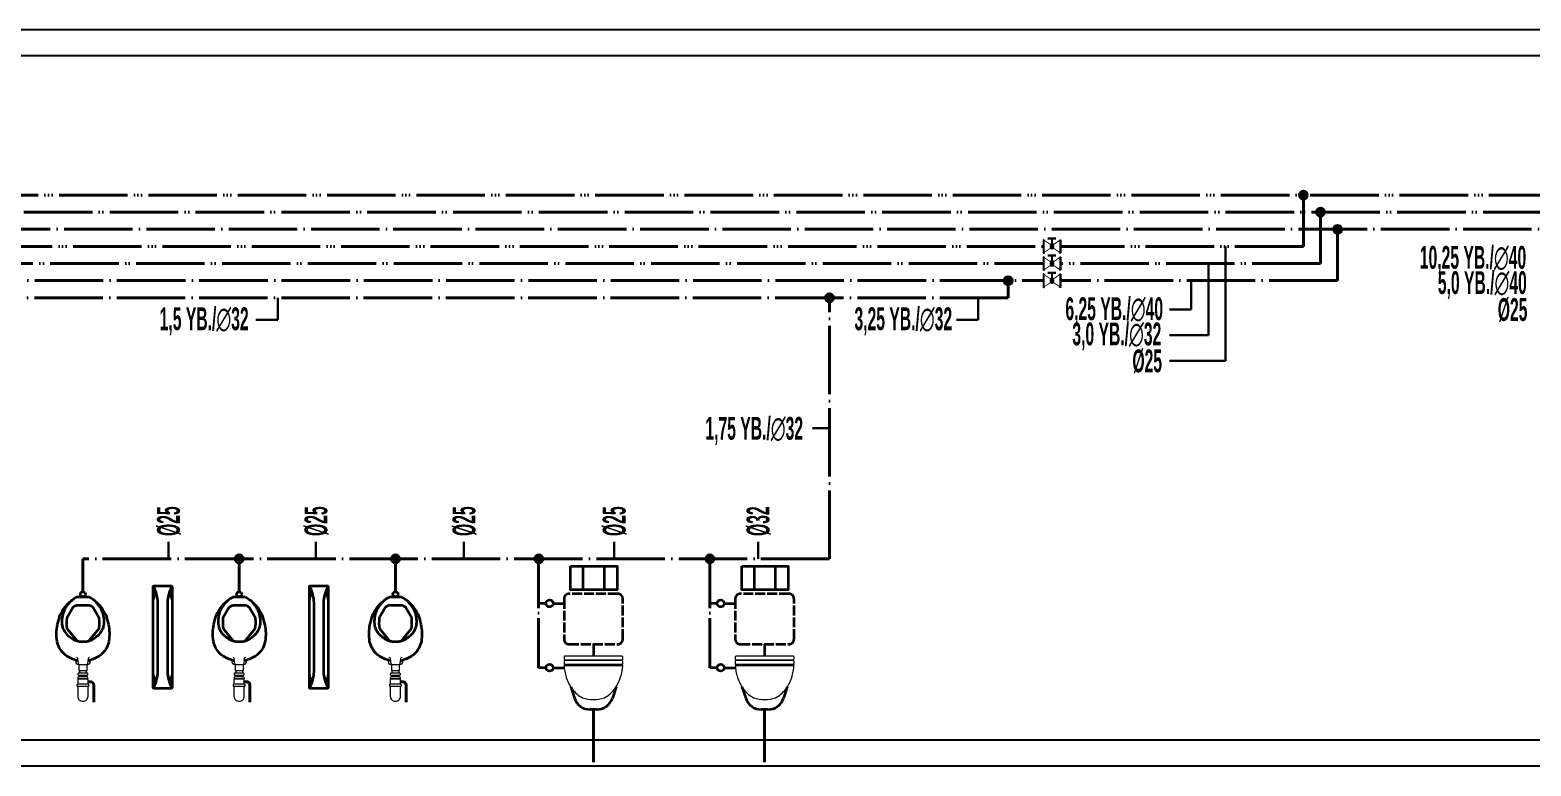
# Model space of a CAD drawing. Header units: centimetres. Extents: x 405464 to 563355, y 50011 to 66875.
# Drawn here: x 531113 to 532428, y 56644 to 57289 of the extents above; entities that cross this region are included whole.
import ezdxf
from ezdxf.enums import TextEntityAlignment as Align

# ---------------------------------------------------------------- set-up
doc = ezdxf.new("R2010")
doc.units = ezdxf.units.CM
for name, pattern in [('KESIK-3', [24, 20, -4]), ('SICAKSU1', [75, 60, -6, 0, -3, 0, -6]), ('SIRKUL-1', [78, 60, -6, 0, -3, 0, -3, 0, -6]), ('SOGUKSU1', [72, 60, -6, 0, -6])]:
    doc.linetypes.add(name, pattern=pattern)
for name, color, linetype, lineweight in [('0-KRCN-IST-KÜRESEL VANA', 4, 'Continuous', 25), ('0-KRCN-SHT-02CIHAZ', 132, 'Continuous', 25), ('0-KRCN-SHT-03CIHAZ', 120, 'Continuous', 30), ('0-KRCN-SHT-KÜRESEL VANA', 4, 'Continuous', 25), ('0-KRCN-SHT-PİSSU-BORU', 220, 'PISSU_LINE50', 40), ('0-KRCN-SHT-PİSUAR', 171, 'Continuous', 35), ('0-KRCN-SHT-PİSUARBÖLMESİ', 120, 'Continuous', 35), ('0-KRCN-SHT-SICAKSU', 50, 'SICAKSU1', 40), ('0-KRCN-SHT-SIRKULASYON', 145, 'SIRKUL-1', 40), ('0-KRCN-SHT-SOGUKSU', 141, 'SOGUKSU1', 40), ('0-KRCN-SHT-TUVALETKLOZET', 171, 'Continuous', 35), ('0-KRCN-SHT-YAZI-ÇAP-TEMSU', 81, 'Continuous', 30)]:
    doc.layers.add(name, color=color, linetype=linetype, lineweight=lineweight)
doc.styles.add('CAP', font='ARIALNB.TTF')
doc.styles.add('MUF', font='isocpeur.ttf')
doc.linetypes.add('PISSU_LINE50', pattern='A,50,-10,["C",MUF,S=10,R=0,X=1,Y=-5],0', length=60)

# ---------------------------------------------------------------- blocks, each defined once
blk = doc.blocks.new('DONUT')
at = {"layer": '0-KRCN-SHT-03CIHAZ'}
blk.add_hatch(color=256, dxfattribs=at).paths.add_polyline_path([(2.5, 0, 1), (-2.5, 0, 1)])
blk.add_circle((0, 0), 2.5, dxfattribs=at)
blk = doc.blocks.new('0-MEK-SHT-KÜRESELVANA')
at = {"layer": '0-KRCN-IST-KÜRESEL VANA'}
blk.add_hatch(color=256, dxfattribs=at).paths.add_polyline_path([(1.42, 0, 1), (-1.42, 0, 1)])
for p, q in [((-1.12, 0.88), (-4.24, 3.02)), ((-4.24, -3.05), (-4.24, 3.02)), ((-4.24, 3.02), (-4.24, -3.05)), ((-2.41, 4.6), (2.31, 4.6)), ((0, 4.6), (-2.41, 4.6)), ((0, 0), (0, 4.6)), ((2.31, 4.6), (0, 4.6)), ((1.14, 0.85), (4.3, 3.02)), ((4.3, -3.05), (4.3, 3.02)), ((4.3, 3.02), (4.3, -3.05)), ((-4.24, -3.05), (-1.12, -0.88)), ((4.3, -3.05), (1.14, -0.85))]:
    blk.add_line(p, q, dxfattribs=at)
for points in [[(-4.53, 3.75), (-4.97, 3.75), (-4.97, -3.75), (-4.53, -3.75)], [(4.58, 3.75), (5.03, 3.75), (5.03, -3.75), (4.58, -3.75)]]:
    blk.add_lwpolyline(points, close=True, dxfattribs=at)
blk.add_circle((0, 0), 1.42, dxfattribs=at)
blk.add_wipeout([(4.3, 3.02), (4.3, -3.05), (1.12, -0.88), (1.16, -0.82), (1.21, -0.74), (1.25, -0.68), (1.3, -0.58), (1.33, -0.5), (1.35, -0.44), (1.38, -0.34), (1.41, -0.21), (1.42, -0.11), (1.42, -0.03), (1.42, 0.06), (1.41, 0.17), (1.4, 0.25), (1.38, 0.33), (1.35, 0.43), (1.32, 0.54), (1.28, 0.61), (1.25, 0.68), (1.22, 0.73), (1.18, 0.79), (1.14, 0.85), (1.12, 0.88)]).dxf.layer = '0-KRCN-IST-KÜRESEL VANA'
blk.add_wipeout([(-4.24, 3.02), (-4.24, -3.05), (-1.12, -0.88), (-1.16, -0.82), (-1.21, -0.74), (-1.25, -0.68), (-1.3, -0.58), (-1.33, -0.5), (-1.35, -0.44), (-1.38, -0.34), (-1.41, -0.21), (-1.42, -0.11), (-1.42, -0.03), (-1.42, 0.06), (-1.41, 0.17), (-1.4, 0.25), (-1.38, 0.33), (-1.35, 0.43), (-1.32, 0.54), (-1.28, 0.61), (-1.25, 0.68), (-1.22, 0.73), (-1.18, 0.79), (-1.14, 0.85), (-1.12, 0.88)]).dxf.layer = '0-KRCN-IST-KÜRESEL VANA'
blk = doc.blocks.new('0-MEK-SHT-ZKLN-PİSUAR-1')
at = {"layer": '0-KRCN-SHT-PİSSU-BORU', "ltscale": 0.5}
for p, q in [((2.94, 34.21), (4.25, 34.21)), ((6.25, 32.21), (6.25, 22.21))]:
    blk.add_line(p, q, dxfattribs=at)
blk.add_arc((4.25, 32.21), 2, 0, 90, dxfattribs=at)
at = {"layer": '0-KRCN-SHT-PİSUAR', "color": 120, "linetype": 'Continuous', "lineweight": 20}
for p, q in [((-2.71, 44.3), (2.75, 44.3)), ((-2.06, 40.8), (-2.06, 39.21)), ((-2.06, 38.02), (-2.06, 37)), ((1.94, 40.8), (1.94, 39.21)), ((1.94, 38.02), (1.94, 37))]:
    blk.add_line(p, q, dxfattribs=at)
at = {"layer": '0-KRCN-SHT-PİSUAR', "linetype": 'Continuous'}
for points in [[(-2.97, 46.18, 0.268882), (-3.44, 46.58, -0.148908), (-12.39, 51.79), (-13.7, 53.8, -0.044554), (-15.1, 57.8, -0.093661), (-14.85, 67.8), (-13.8, 71.8, -0.058459), (-13, 73.8, -0.155521), (-3.73, 83.66, -0.133094), (-3.23, 83.8), (0, 83.8), (3.24, 83.8, -0.133094), (3.74, 83.66, -0.006353), (4.31, 83.32, -0.148889), (13, 73.8, -0.058459), (13.8, 71.8), (14.85, 67.8, -0.093661), (15.1, 57.8, -0.044554), (13.7, 53.8), (12.39, 51.79, -0.148908), (3.45, 46.58, 0.268882), (2.97, 46.18)], [(-6.5, 81.8, 0.042537), (-10, 77.8, 0.082547), (-11.79, 73.84, 0.003661), (-11.81, 73.77, 0.048482), (-12.4, 69.8, 0.066089), (-12, 66.21, 0.042626), (-11.73, 65.4, 0.081974), (-9.4, 61.8, 0.08561), (-4.05, 58.23, 0.104852), (-2.02, 57.8), (2.03, 57.8, 0.104852), (4.06, 58.23, 0.08561), (9.4, 61.8, 0.081974), (11.74, 65.4, 0.042626), (12.01, 66.21, 0.066089), (12.4, 69.8, 0.048482), (11.81, 73.77, 0.003661), (11.79, 73.84, 0.082547), (10, 77.8, 0.044527), (6.32, 81.97)], [(3.46, 58.12), (9.4, 65.3, 0.062413), (9.5, 71.3), (5.79, 77.83, 0.159561), (2.83, 78.8), (-2.83, 78.8, 0.159561), (-5.79, 77.83), (-9.5, 71.3, 0.062413), (-9.4, 65.3), (-3.45, 58.12)]]:
    blk.add_lwpolyline(points, format="xyb", dxfattribs=at)
at = {"layer": '0-KRCN-SHT-PİSUAR', "color": 120, "linetype": 'Continuous', "lineweight": 20}
for points in [[(-5.5, 47.2, -0.130683), (-4.5, 46.54, -0.191771), (-4.25, 45.84, 0.43138), (-2.71, 44.3, -0.422374), (-2.4, 44), (-2.4, 40.8), (2.4, 40.8), (2.4, 44, -0.422374), (2.71, 44.3, 0.422374), (4.25, 45.8), (4.25, 45.92, -0.171457), (4.51, 46.54, -0.130683), (5.5, 47.2)], [(-2.21, 44.3, -0.382239), (-2.61, 44.66), (-2.94, 47.68, 0.382209), (-3.64, 48.3)], [(3.64, 48.3, 0.382209), (2.95, 47.68), (2.61, 44.66, -0.382239), (2.22, 44.3)], [(2.94, 32.75), (2.94, 35.31, 0.414214), (2.44, 35.81), (-2.56, 35.81, 0.414214), (-3.06, 35.31), (-3.06, 32.75)], [(-3.06, 31.56), (-3.06, 25.76, 0.414214), (-0.06, 22.76), (-0.06, 22.76, 0.414214), (2.94, 25.76), (2.94, 31.56, 1.000007)]]:
    blk.add_lwpolyline(points, format="xyb", dxfattribs=at)
for points in [[(-3.02, 38.71), (-3.02, 38.52, 0.414214), (-2.52, 38.02), (2.41, 38.02, 0.414214), (2.91, 38.52), (2.91, 38.71, 0.414214), (2.41, 39.21), (-2.52, 39.21, 0.414214)], [(-3.02, 36.5), (-3.02, 36.31, 0.414214), (-2.52, 35.81), (2.41, 35.81, 0.414214), (2.91, 36.31), (2.91, 36.5, 0.414214), (2.41, 37), (-2.52, 37, 0.414214)], [(-3.56, 32.25), (-3.56, 32.06, 0.414214), (-3.06, 31.56), (2.94, 31.56, 0.414214), (3.44, 32.06), (3.44, 32.25, 0.414214), (2.94, 32.75), (-3.06, 32.75, 0.414214)]]:
    blk.add_lwpolyline(points, format="xyb", close=True, dxfattribs=at)
at = {"layer": '0-KRCN-SHT-PİSUAR', "linetype": 'Continuous'}
blk.add_circle((0, 85.28), 1.48, dxfattribs=at)
for centre, start, end in [((8.39, 71.88), 22.53652, 22.53698), ((9.07, 70.19), 18.72646, 18.72725), ((9.07, 70.19), 18.72703, 18.72762)]:
    blk.add_arc(centre, 5, start, end, dxfattribs=at)
at = {"layer": '0-KRCN-SHT-SOGUKSU', "ltscale": 0.5}
blk.add_line((-0.01, 86.56), (-0.01, 106), dxfattribs=at)
blk = doc.blocks.new('0-MEK-SHT-ZKLN-PİSUAR BÖLMESİ')
at = {"layer": '0-KRCN-SHT-PİSUARBÖLMESİ', "linetype": 'Continuous'}
blk.add_lwpolyline([(-6.1, 30.77), (-6.1, 89.77, -0.414214), (-5.6, 90.27), (4.4, 90.27, -0.414214), (4.9, 89.77), (4.9, 30.77, -0.414214), (4.4, 30.27), (-5.6, 30.27, -0.414214)], format="xyb", close=True, dxfattribs=at)
for points in [[(-5.99, 30.46, 0.113858), (-3.35, 40.27), (-3.35, 80.27, 0.113858), (-5.99, 90.07)], [(4.8, 90.07, 0.113858), (2.15, 80.27), (2.15, 40.27, 0.113858), (4.8, 30.46)], [(-3.56, 82.6, 0.072691), (-4.66, 85.78, 0.631225), (-5.2, 85.76, 0.078309), (-6.1, 82.29)], [(4.9, 82.29, 0.078309), (4.01, 85.76, 0.631225), (3.46, 85.78, 0.072691), (2.36, 82.6)], [(-6.1, 38.24, 0.078309), (-5.2, 34.78, 0.631225), (-4.66, 34.76, 0.072691), (-3.56, 37.93)], [(2.36, 37.93, 0.072691), (3.46, 34.76, 0.631225), (4.01, 34.78, 0.078309), (4.9, 38.24)]]:
    blk.add_lwpolyline(points, format="xyb", dxfattribs=at)
blk = doc.blocks.new('0-MEK-SHT-ZKLN-KLOZET ASMA GİZLİ REZERVUAR')
at = {"layer": '0-KRCN-SHT-PİSSU-BORU', "ltscale": 0.5}
blk.add_line((0, 14.95), (0, -16.81), dxfattribs=at)
at = {"layer": '0-KRCN-SHT-SOGUKSU', "ltscale": 0.5}
blk.add_line((-33.1, 40.2), (-33.1, 106), dxfattribs=at)
at = {"layer": '0-KRCN-SHT-TUVALETKLOZET'}
for p, q in [((-6.12, 87.34), (-6.12, 101.57)), ((6.64, 87.34), (6.64, 101.57)), ((-28.62, 79.03), (-33.1, 79.03)), ((-24.4, 79.03), (-17.75, 79.03)), ((0, 54.43), (0, 47.18)), ((-28.62, 40.2), (-33.1, 40.2)), ((-24.4, 40.2), (-17.61, 40.2)), ((-17.75, 41.92), (17.75, 41.92)), ((-13.71, 28.67), (-11.45, 21.82)), ((13.71, 28.67), (11.45, 21.82))]:
    blk.add_line(p, q, dxfattribs=at)
at = {"layer": '0-KRCN-SHT-TUVALETKLOZET', "color": 171}
blk.add_line((1.95, 14.95), (-1.95, 14.95), dxfattribs=at)
at = {"layer": '0-KRCN-SHT-TUVALETKLOZET'}
blk.add_lwpolyline([(-13.77, 101.57), (14.29, 101.57), (14.29, 87.34), (-13.77, 87.34)], close=True, dxfattribs=at)
at = {"layer": '0-KRCN-SHT-TUVALETKLOZET', "linetype": 'KESIK-3', "ltscale": 0.3}
blk.add_lwpolyline([(-17.75, 81.87), (-17.75, 57.43, 0.414214), (-14.75, 54.43), (14.75, 54.43, 0.414214), (17.75, 57.43), (17.75, 81.87, 0.414214), (14.75, 84.87), (-14.75, 84.87, 0.414214)], format="xyb", close=True, dxfattribs=at)
at = {"layer": '0-KRCN-SHT-TUVALETKLOZET', "color": 120, "lineweight": 20}
for points in [[(-17.75, 46.68), (-17.75, 45.55, 0.414214), (-17.25, 45.05), (17.25, 45.05, 0.414214), (17.75, 45.55), (17.75, 46.68, 0.414214), (17.25, 47.18), (-17.25, 47.18, 0.414214)], [(-17.75, 44.03), (-17.75, 42.89, 0.414214), (-17.25, 42.39), (17.25, 42.39, 0.414214), (17.75, 42.89), (17.75, 44.03, 0.414214), (17.25, 44.53), (-17.25, 44.53, 0.414214)]]:
    blk.add_lwpolyline(points, format="xyb", close=True, dxfattribs=at)
for points in [[(-17.75, 41.92, 0.066087), (-16.37, 34.27, 0.087392), (-12.57, 27.07, 0.103887), (-6.67, 22.06, 0.123332)], [(6.67, 22.06, 0.103887), (12.57, 27.07, 0.087392), (16.37, 34.27, 0.066087), (17.75, 41.92, 0.077811)]]:
    blk.add_lwpolyline(points, format="xyb", dxfattribs=at)
at = {"layer": '0-KRCN-SHT-TUVALETKLOZET'}
for centre in [(-26.51, 79.03), (-26.51, 40.2)]:
    blk.add_circle(centre, 2.11, dxfattribs=at)
for centre, start, end in [((-1.95, 24.95), 198.23098, 270), ((1.95, 24.95), 270, 341.76902)]:
    blk.add_arc(centre, 10, start, end, dxfattribs=at)
at = {"layer": '0-KRCN-SHT-TUVALETKLOZET', "color": 120, "lineweight": 20}
blk.add_arc((0, 41.06), 20.14, 250.66612, 289.33388, dxfattribs=at)

msp = doc.modelspace()

# ---------------------------------------------------------------- linework, layer by layer
at = {"layer": '0-KRCN-SHT-02CIHAZ', "color": 8}
for p, q in [((544442.4, 57288.8), (519319.8, 57288.8)), ((519319.8, 57266.3), (544442.4, 57266.3)), ((544442.4, 56666.3), (519319.8, 56666.3)), ((519319.8, 56643.8), (544442.4, 56643.8))]:
    msp.add_line(p, q, dxfattribs=at)
at = {"layer": '0-KRCN-SHT-SICAKSU'}
for p, q in [((528100, 57129.1), (544442.4, 57129.1)), ((532243.9, 57129.1), (532243.9, 57084.1)), ((532243.9, 57084.1), (530303.4, 57084.1))]:
    msp.add_line(p, q, dxfattribs=at)
at = {"layer": '0-KRCN-SHT-SIRKULASYON'}
for p, q in [((528085, 57144.1), (544442.4, 57144.1)), ((532228.9, 57144.1), (532228.9, 57099.1)), ((532228.9, 57099.1), (530288.4, 57099.1))]:
    msp.add_line(p, q, dxfattribs=at)
at = {"layer": '0-KRCN-SHT-SOGUKSU'}
for p, q in [((528115, 57114.1), (544442.4, 57114.1)), ((532258.9, 57114.1), (532258.9, 57069.1)), ((532258.9, 57069.1), (530318.4, 57069.1)), ((531970.3, 57054.1), (531970.3, 57069.1)), ((531970.3, 57054.1), (530959.8, 57054.1)), ((531813.7, 56825.3), (531813.7, 57054.1)), ((531813.7, 56825.3), (531159.7, 56825.3))]:
    msp.add_line(p, q, dxfattribs=at)
at = {"layer": '0-KRCN-SHT-YAZI-ÇAP-TEMSU', "linetype": 'Continuous'}
for p, q in [((532160.7, 57099.1), (532160.7, 56998.8)), ((532145.7, 57084.1), (532145.7, 57021.3)), ((532130.7, 57069.1), (532130.7, 57043.8)), ((531330.3, 57054.1), (531330.3, 57034.9)), ((531944, 57054.1), (531944, 57034.9)), ((531330.3, 57034.9), (531311.2, 57034.9)), ((531944, 57034.9), (531924.9, 57034.9)), ((532130.7, 57043.8), (532111.6, 57043.8)), ((532145.7, 57021.3), (532111.6, 57021.3)), ((532160.7, 56998.8), (532111.6, 56998.8)), ((531813.7, 56939.7), (531798.7, 56939.7)), ((531234.6, 56825.3), (531234.6, 56840.3)), ((531363.8, 56825.3), (531363.8, 56840.3)), ((531493.5, 56825.3), (531493.5, 56840.3)), ((531625.1, 56825.3), (531625.1, 56840.3)), ((531751.1, 56825.3), (531751.1, 56840.3))]:
    msp.add_line(p, q, dxfattribs=at)

# ---------------------------------------------------------------- block references
at = {"layer": '0-KRCN-SHT-03CIHAZ', "yscale": 1.5, "zscale": 1.5}
for p, xscale in [((532228.9, 57144.1), 1.5), ((532243.9, 57129.1), 1.5), ((532258.9, 57114.1), 1.5), ((531970.3, 57069.1), -1.5), ((531813.7, 57054.1), -1.5), ((531296.6, 56825.3), -1.5), ((531433.5, 56825.3), -1.5), ((531559, 56825.3), -1.5), ((531709, 56825.3), -1.5)]:
    msp.add_blockref('DONUT', p, dxfattribs=dict(at, xscale=xscale))
at = {"layer": '0-KRCN-SHT-PİSUAR', "xscale": 1.5, "yscale": 1.5, "zscale": 1.5}
for p in [(531159.7, 56666.3), (531296.6, 56666.3), (531433.5, 56666.3)]:
    msp.add_blockref('0-MEK-SHT-ZKLN-PİSUAR-1', p, dxfattribs=at)
at = {"layer": '0-KRCN-SHT-PİSUARBÖLMESİ', "xscale": 1.5, "yscale": 1.5, "zscale": 1.5}
for p in [(531230.4, 56666.3), (531367.2, 56666.3)]:
    msp.add_blockref('0-MEK-SHT-ZKLN-PİSUAR BÖLMESİ', p, dxfattribs=at)
at = {"layer": '0-KRCN-SHT-TUVALETKLOZET', "xscale": 1.45, "yscale": 1.45, "zscale": 1.45}
for p in [(531606.9, 56671.6), (531756.9, 56671.6)]:
    msp.add_blockref('0-MEK-SHT-ZKLN-KLOZET ASMA GİZLİ REZERVUAR', p, dxfattribs=at)

# ---------------------------------------------------------------- texts
at = {"layer": '0-KRCN-SHT-YAZI-ÇAP-TEMSU', "linetype": 'Continuous', "style": 'CAP', "width": 0.6}
for s, p in [('10,25 YB./∅40', (532330.9, 57089.5)), ('5,0 YB./∅40', (532346.7, 57067.4)), ('1,5 YB./∅32', (531226.9, 57035.7)), ('3,25 YB./∅32', (531835.6, 57035.7)), ('6,25 YB./∅40', (532020.4, 57044.5)), ('Ø25', (532399.2, 57043.8)), ('3,0 YB./∅32', (532026.5, 57022.4)), ('Ø25', (532079.1, 56998.8)), ('1,75 YB./∅32', (531705, 56939.7))]:
    msp.add_text(s, height=20, dxfattribs=at).set_placement(p, align=Align.MIDDLE_LEFT)
for s, p in [('%%C25', (531234.6, 56858.3)), ('%%C25', (531363.8, 56858.3)), ('%%C25', (531493.5, 56858.3)), ('%%C25', (531625.1, 56858.3)), ('%%C32', (531751.1, 56858.3))]:
    msp.add_text(s, height=20, rotation=90, dxfattribs=at).set_placement(p, align=Align.MIDDLE_CENTER)

# ---------------------------------------------------------------- next in the draw order: block references
at = {"layer": '0-KRCN-SHT-KÜRESEL VANA', "xscale": 1.5, "yscale": 1.5, "zscale": 1.5}
msp.add_blockref('0-MEK-SHT-KÜRESELVANA', (532008.7, 57069.1), dxfattribs=at)

# ---------------------------------------------------------------- next in the draw order: block references
msp.add_blockref('0-MEK-SHT-KÜRESELVANA', (532008.7, 57084.1), dxfattribs=at)

# ---------------------------------------------------------------- next in the draw order: block references
msp.add_blockref('0-MEK-SHT-KÜRESELVANA', (532008.7, 57099.1), dxfattribs=at)

doc.saveas('drawing.dxf')
